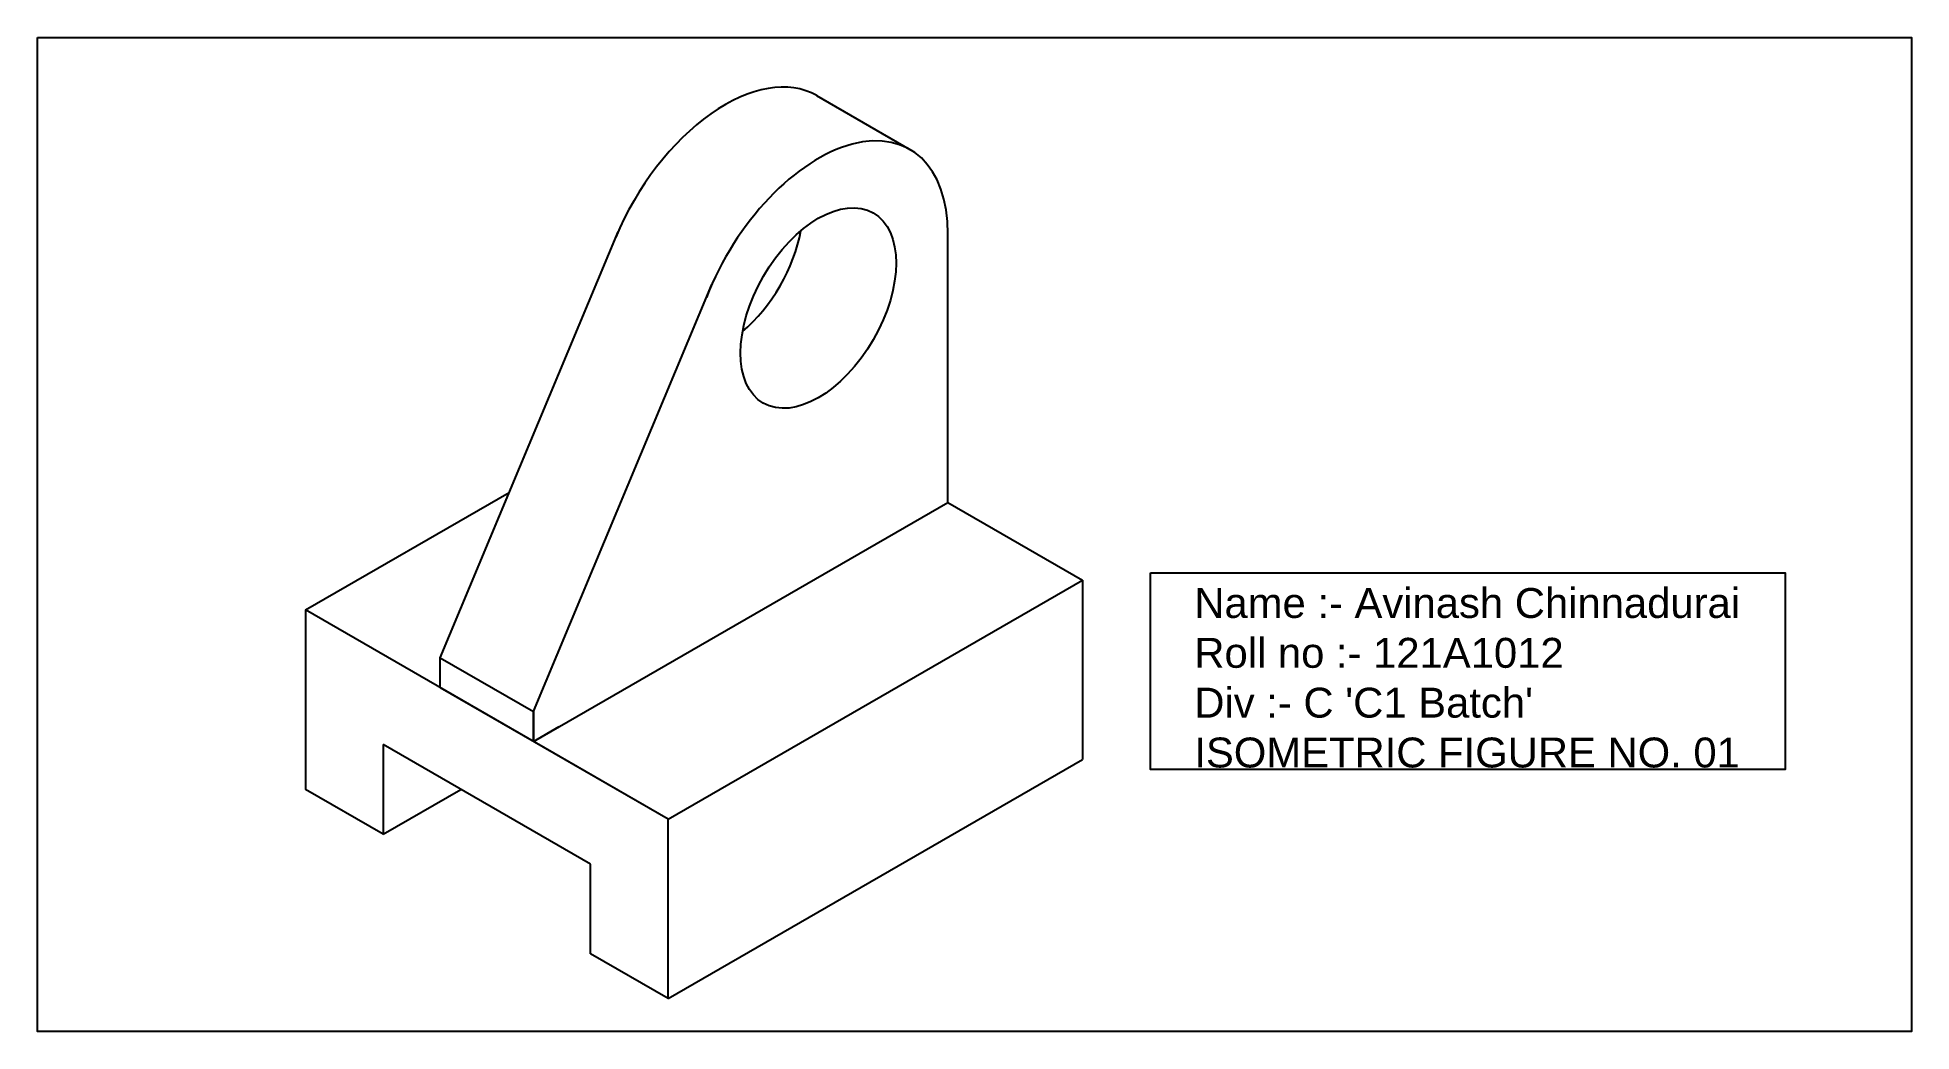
# Model space of a CAD drawing. Header units: millimetres. Extents: x 14037890 to 14038203, y 1082935 to 1083101.
import ezdxf

# ---------------------------------------------------------------- set-up
doc = ezdxf.new("R2010")
doc.units = ezdxf.units.MM
doc.header["$MEASUREMENT"] = 0
doc.styles.get("Standard").update_dxf_attribs({"font": 'arial.ttf'})

msp = doc.modelspace()

# ---------------------------------------------------------------- linework, layer by layer
for p, q in [((14038019.97, 1083091.3), (14038035.56, 1083082.3)), ((14037957.03, 1082997.28), (14037986.77, 1083068.55)), ((14038041.9, 1083023.28), (14038041.9, 1083068.37)), ((14037972.62, 1082988.28), (14038002.45, 1083059.72)), ((14038008.53, 1083042.55), (14038008.63, 1083042.49)), ((14037934.52, 1083005.28), (14037968.58, 1083024.94)), ((14037972.62, 1082983.28), (14038041.9, 1083023.28)), ((14038041.9, 1083023.28), (14038064.42, 1083010.28)), ((14037995.14, 1082970.28), (14038064.42, 1083010.28)), ((14038064.42, 1083010.28), (14038064.42, 1082980.28)), ((14037995.14, 1082970.28), (14037934.52, 1083005.28)), ((14037934.52, 1083005.28), (14037934.52, 1082975.28)), ((14037957.03, 1082992.28), (14037957.03, 1082997.28)), ((14037957.03, 1082992.28), (14037957.03, 1082997.28)), ((14037957.03, 1082997.28), (14037972.62, 1082988.28)), ((14037995.14, 1082970.28), (14037957.03, 1082992.28)), ((14037972.62, 1082988.28), (14037972.62, 1082983.28)), ((14037972.62, 1082983.28), (14037972.62, 1082988.28)), ((14037972.62, 1082983.28), (14037976.95, 1082985.78)), ((14037982.15, 1082962.78), (14037947.51, 1082982.78)), ((14037947.51, 1082982.78), (14037947.51, 1082967.78)), ((14037995.14, 1082940.28), (14038064.42, 1082980.28)), ((14037947.51, 1082967.78), (14037934.52, 1082975.28)), ((14037947.51, 1082967.78), (14037934.52, 1082975.28)), ((14037947.51, 1082967.78), (14037960.5, 1082975.28)), ((14037995.14, 1082940.28), (14037995.14, 1082970.28)), ((14037982.15, 1082947.78), (14037982.15, 1082962.78)), ((14037995.14, 1082940.28), (14037995.14, 1082950.28)), ((14037995.14, 1082940.28), (14037982.15, 1082947.78)), ((14037995.14, 1082940.28), (14037982.15, 1082947.78)), ((14037995.14, 1082940.28), (14037982.15, 1082947.78)), ((14037995.14, 1082940.28), (14037982.15, 1082947.78))]:
    msp.add_line(p, q)
for points in [[(14037889.72, 1083101.03), (14038203, 1083101.03), (14038203, 1082934.78), (14037889.72, 1082934.78)], [(14038075.78, 1083011.47), (14038181.89, 1083011.47), (14038181.89, 1082978.59), (14038075.78, 1082978.59)]]:
    msp.add_lwpolyline(points, close=True)
for centre, major_axis, start_param, end_param in [((14038004.67, 1083064.78), (-15.31, -26.52), 3.14159, 4.932222), ((14038020.25, 1083055.78), (-15.31, -26.52), 2.352669, 4.971038), ((14038004.67, 1083064.78), (-9.19, -15.91), 1.013197, 2.128395), ((14038004.67, 1083064.78), (-15.31, -26.52), 7.250538, 7.252717)]:
    msp.add_ellipse(centre, major_axis=major_axis, ratio=0.57735, start_param=start_param, end_param=end_param)
msp.add_ellipse((14038020.25, 1083055.78), major_axis=(-9.19, -15.91), ratio=0.57735)

# ---------------------------------------------------------------- texts
at = {"insert": (14038083.11, 1083008.95), "char_height": 5, "attachment_point": 1}
msp.add_mtext_dynamic_manual_height_columns("Name :- Avinash Chinnadurai\\PRoll no :- 121A1012\\PDiv :- C 'C1 Batch'\\PISOMETRIC FIGURE NO. 01", width=98.7796, gutter_width=1, heights=[0], dxfattribs=at)

doc.saveas('drawing.dxf')
